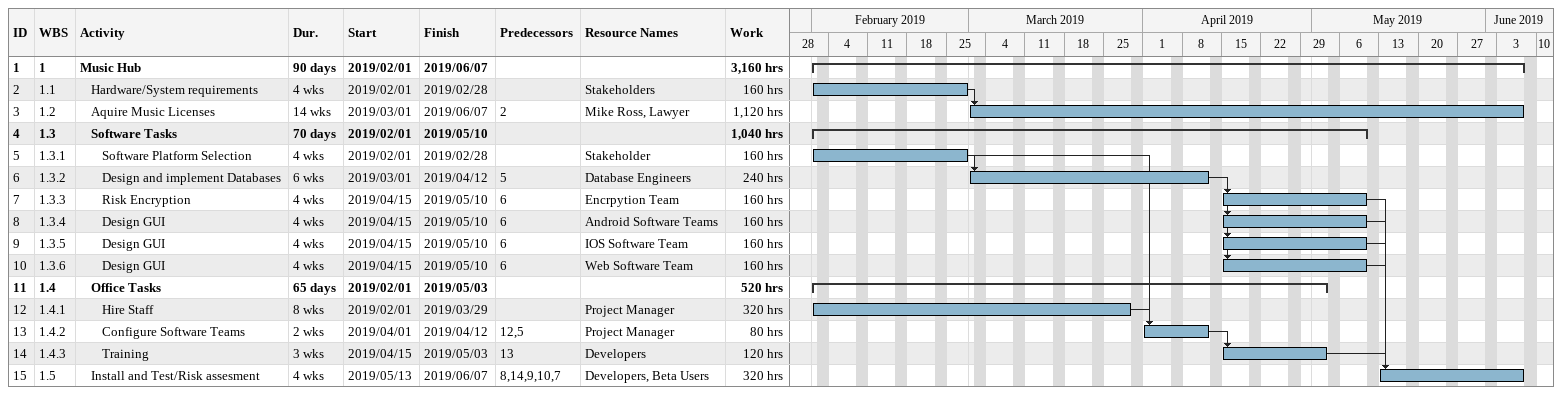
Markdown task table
| ID | WBS | Task | Duration | Start | Finish | Predecessors | Resources | Work (h) |
|---|---|---|---|---|---|---|---|---|
| 1 | 1 | **Music Hub** | 90d | 2019-02-01 | 2019-06-07 |  |  | 3160 |
| 2 | 1.1 | Hardware/System requirements | 4w | 2019-02-01 | 2019-02-28 |  | Stakeholders | 160 |
| 3 | 1.2 | Aquire Music Licenses | 14w | 2019-03-01 | 2019-06-07 | 2 | Mike Ross, Lawyer | 1120 |
| 4 | 1.3 | **Software Tasks** | 70d | 2019-02-01 | 2019-05-10 |  |  | 1040 |
| 5 | 1.3.1 | Software Platform Selection | 4w | 2019-02-01 | 2019-02-28 |  | Stakeholder | 160 |
| 6 | 1.3.2 | Design and implement Databases | 6w | 2019-03-01 | 2019-04-12 | 5 | Database Engineers | 240 |
| 7 | 1.3.3 | Risk Encryption | 4w | 2019-04-15 | 2019-05-10 | 6 | Encrpytion Team | 160 |
| 8 | 1.3.4 | Design GUI | 4w | 2019-04-15 | 2019-05-10 | 6 | Android Software Teams | 160 |
| 9 | 1.3.5 | Design GUI | 4w | 2019-04-15 | 2019-05-10 | 6 | IOS Software Team | 160 |
| 10 | 1.3.6 | Design GUI | 4w | 2019-04-15 | 2019-05-10 | 6 | Web Software Team | 160 |
| 11 | 1.4 | **Office Tasks** | 65d | 2019-02-01 | 2019-05-03 |  |  | 520 |
| 12 | 1.4.1 | Hire Staff | 8w | 2019-02-01 | 2019-03-29 |  | Project Manager | 320 |
| 13 | 1.4.2 | Configure Software Teams | 2w | 2019-04-01 | 2019-04-12 | 12, 5 | Project Manager | 80 |
| 14 | 1.4.3 | Training | 3w | 2019-04-15 | 2019-05-03 | 13 | Developers | 120 |
| 15 | 1.5 | Install and Test/Risk assesment | 4w | 2019-05-13 | 2019-06-07 | 8, 14, 9, 10, 7 | Developers, Beta Users | 320 |
